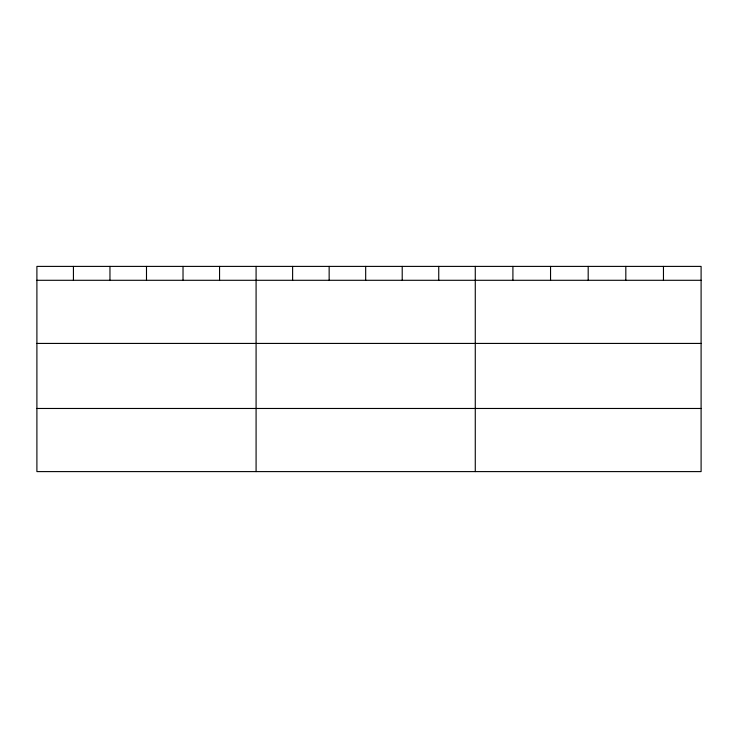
<?xml version="1.0" encoding="UTF-8"?>
<svg xmlns="http://www.w3.org/2000/svg" width="738" height="738" viewBox="0 0 738 738"><rect width="100%" height="100%" fill="white"/><g stroke="black" fill="none" stroke-linecap="round" stroke-linejoin="round"><path stroke-width="1.11" d="M701.1 343.428L701.1 266.4L36.9 266.4L36.9 471.6L701.1 471.6L701.1 343.428L36.9 343.428M36.9 280.292L701.1 280.292M36.9 408.474L701.1 408.474M663.462 266.4L663.462 280.292M625.824 266.4L625.824 280.292M588.186 266.4L588.186 280.292M550.548 266.4L550.548 280.292M512.91 266.4L512.91 280.292M475.272 266.4L475.272 471.6M438.741 266.4L438.741 280.292M402.21 266.4L402.21 280.292M365.679 266.4L365.679 280.292M329.148 266.4L329.148 280.292M292.617 266.4L292.617 280.292M256.086 266.4L256.086 471.6M219.555 266.4L219.555 280.292M183.024 266.4L183.024 280.292M146.493 266.4L146.493 280.292M109.962 266.4L109.962 280.292M73.431 266.4L73.431 280.292"/></g></svg>
